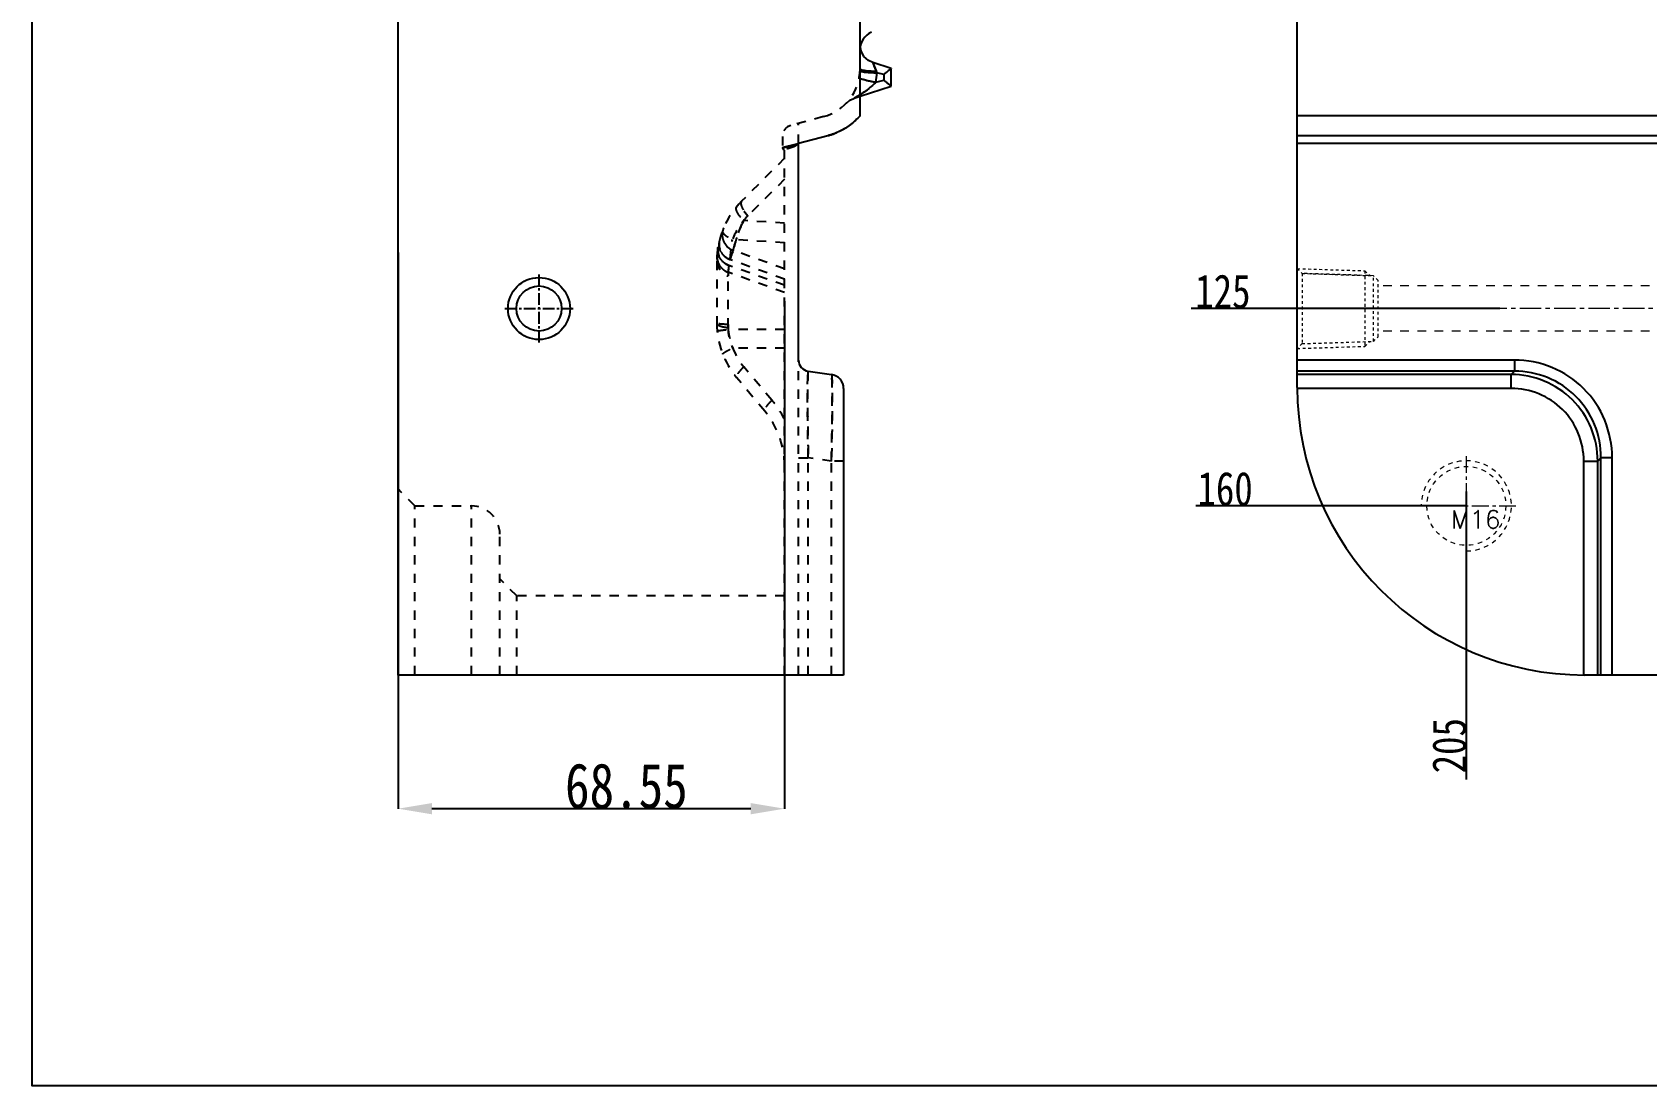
# Model space of a CAD drawing. Header units: millimetres. Extents: x 1572 to 4063, y -10865 to -3081.
# Drawn here: x 2308.2 to 2594.6, y -6716.4 to -6529.6 of the extents above; entities that cross this region are included whole.
import ezdxf

# ---------------------------------------------------------------- set-up
doc = ezdxf.new("R2010")
doc.units = ezdxf.units.MM
doc.header["$LTSCALE"] = 16.335
doc.header["$PDMODE"] = 3
doc.header["$PDSIZE"] = 0.3125
doc.linetypes.add('CENTER', pattern=[0.6, 0.375, -0.075, 0.075, -0.075])
doc.linetypes.add('HIDDEN', pattern=[0.2, 0.1, -0.1])
doc.layers.get('0').update_dxf_attribs({"linetype": 'CONTINUOUS'})
doc.layers.get('Defpoints').update_dxf_attribs({"linetype": 'CONTINUOUS'})
doc.layers.add('cool', color=153, linetype='HIDDEN', lineweight=9)
doc.layers.add('screw', color=33, linetype='CONTINUOUS', lineweight=13)
doc.layers.add('DEFAULT_2', color=8, linetype='HIDDEN')
doc.styles.get("Standard").update_dxf_attribs({"font": 'txt', "width": 0.8})
doc.styles.add('TXT', font='txt.shx', dxfattribs={"bigfont": 'gbcbig.shx'})
doc.dimstyles.new('ISO-25', dxfattribs={"dimtxt": 8, "dimasz": 6, "dimexe": 0, "dimexo": 0, "dimgap": 0, "dimtad": 1, "dimdsep": 46, "dimtxsty": 'Standard', "dimcen": 0, "dimclrd": 4, "dimclre": 4, "dimclrt": 6, "dimazin": 0, "dimtfac": 1, "dimtofl": 0, "dimtmove": 0, "dimatfit": 3, "dimfxl": 1, "dimarcsym": 0})

# ---------------------------------------------------------------- blocks, each defined once
blk = doc.blocks.new('*D176')
at = {"color": 4, "lineweight": -2, "transparency": 16777216}
for p, q in [((2373.11, -6568.67), (2373.11, -6667.3)), ((2441.66, -6577.26), (2441.66, -6667.3)), ((2435.66, -6667.3), (2379.11, -6667.3))]:
    blk.add_line(p, q, dxfattribs=at)
at = {"color": 4, "transparency": 16777216}
for points in [[(2379.11, -6666.3), (2379.11, -6668.3), (2373.11, -6667.3)], [(2435.66, -6666.3), (2435.66, -6668.3), (2441.66, -6667.3)]]:
    blk.add_solid(points, dxfattribs=at)
at = {"layer": 'Defpoints', "color": 0, "transparency": 16777216}
for p in [(2373.11, -6568.67), (2441.66, -6577.26), (2373.11, -6667.3)]:
    blk.add_point(p, dxfattribs=at)
at = {"color": 6, "transparency": 16777216, "insert": (2413.61, -6663.3), "char_height": 8, "attachment_point": 5}
blk.add_mtext('68.55', dxfattribs=at)
blk = doc.blocks.new('cool_jt_f12')
at = {"layer": 'cool', "ltscale": 0.3}
for p, q in [((0, 7.0785), (0.856, 6.2225)), ((0, 7.0785), (12, 6.7035)), ((0.856, 6.2225), (0.856, -6.2225)), ((13.5, 5.827375), (0.856, 6.2225)), ((0.856, 6.2225), (13.5, 5.827375)), ((12, 6.7035), (12.856, 5.8475)), ((12, 6.7035), (12, -6.7035)), ((14.327375, 5), (13.5, 5.827375)), ((13.5, -5.827375), (13.5, 5.827375)), ((14.327375, -5), (14.327375, 5)), ((13.5, -5.827375), (14.327375, -5)), ((0.856, -6.2225), (0, -7.0785)), ((0, -7.0785), (12, -6.7035)), ((0.856, -6.2225), (13.5, -5.827375)), ((12, -6.7035), (12.856, -5.8475))]:
    blk.add_line(p, q, dxfattribs=at)
blk = doc.blocks.new('147')
at = {"layer": 'cool', "ltscale": 0.932966}
for p, q in [((229.57, -3849.57), (-211.77, -3849.57)), ((229.57, -3857.57), (-211.77, -3857.57))]:
    blk.add_line(p, q, dxfattribs=at)
at = {"layer": 'cool', "color": 1, "linetype": 'CENTER', "ltscale": 0.621977}
blk.add_line((243.9, -3853.57), (-226.1, -3853.57), dxfattribs=at)
at = {"layer": 'cool', "ltscale": 0.932966}
blk.add_blockref('cool_jt_f12', (-226.1, -3853.57), dxfattribs=at)
blk = doc.blocks.new('screw_m16_g')
at = {"layer": 'screw', "color": 1, "linetype": 'CENTER', "ltscale": 0.497582}
for p, q in [((0, -8.8), (0, 8.8)), ((-8.8, 0), (8.8, 0))]:
    blk.add_line(p, q, dxfattribs=at)
at = {"layer": 'screw', "color": 33, "linetype": 'HIDDEN', "ltscale": 0.497582}
blk.add_circle((0, 0), 7, dxfattribs=at)
at = {"layer": 'screw', "color": 92, "linetype": 'HIDDEN', "ltscale": 0.497582}
blk.add_arc((0, 0), 8, 270, 180, dxfattribs=at)
at = {"layer": 'screw', "color": 6, "style": 'TXT'}
blk.add_text('M16', height=3.2, dxfattribs=at).set_placement((-2.72, -4))
blk = doc.blocks.new('*D253')
at = {"color": 4, "lineweight": -2, "transparency": 16777216}
blk.add_line((2568.51, -6578.59), (2513.81, -6578.59), dxfattribs=at)
at = {"layer": 'Defpoints', "color": 0, "transparency": 16777216}
for p in [(2767.59, -6453.59), (2525.01, -6578.59), (2568.51, -6578.59)]:
    blk.add_point(p, dxfattribs=at)
at = {"color": 6, "transparency": 16777216, "insert": (2519.41, -6575.59), "char_height": 6, "attachment_point": 5}
blk.add_mtext('125', dxfattribs=at)
blk = doc.blocks.new('*D254')
at = {"color": 4, "lineweight": -2, "transparency": 16777216}
blk.add_line((2562.59, -6613.59), (2514.61, -6613.59), dxfattribs=at)
at = {"layer": 'Defpoints', "color": 0, "transparency": 16777216}
for p in [(2767.59, -6453.59), (2525.01, -6613.59), (2562.59, -6613.59)]:
    blk.add_point(p, dxfattribs=at)
at = {"color": 6, "transparency": 16777216, "insert": (2519.81, -6610.59), "char_height": 6, "attachment_point": 5}
blk.add_mtext('160', dxfattribs=at)
blk = doc.blocks.new('*D256')
at = {"color": 4, "lineweight": -2, "transparency": 16777216}
blk.add_line((2562.59, -6611.05), (2562.59, -6662.13), dxfattribs=at)
at = {"layer": 'Defpoints', "color": 0, "transparency": 16777216}
for p in [(2767.59, -6453.59), (2562.59, -6611.05), (2562.59, -6650.13)]:
    blk.add_point(p, dxfattribs=at)
at = {"color": 6, "transparency": 16777216, "insert": (2559.59, -6656.13), "char_height": 6, "attachment_point": 5, "rotation": 90}
blk.add_mtext('205', dxfattribs=at)

msp = doc.modelspace()

# ---------------------------------------------------------------- linework, layer by layer
at = {"color": 7, "linetype": 'Continuous'}
for p, q in [((2373.113, -6643.588), (2373.114, -6263.588)), ((2455.049, -6544.42), (2455.049, -6263.588)), ((2532.593, -6592.588), (2532.593, -6314.588)), ((2456.563, -6534.609), (2455.753, -6533.868)), ((2457.341, -6534.979), (2456.563, -6534.609)), ((2460.576, -6536.03), (2457.341, -6534.979)), ((2459.266, -6537.073), (2458.057, -6536.789)), ((2459.266, -6537.073), (2459.266, -6538.113)), ((2460.576, -6539.156), (2460.576, -6536.03)), ((2455.049, -6540.952), (2460.576, -6539.156)), ((2457.848, -6538.447), (2459.266, -6538.113)), ((2600.26, -6544.42), (2532.593, -6544.42)), ((2449.315, -6547.942), (2444.137, -6549.33)), ((2600.561, -6547.942), (2532.593, -6547.942)), ((2444.137, -6587.725), (2444.137, -6549.33)), ((2600.832, -6549.33), (2532.593, -6549.33)), ((2571.126, -6587.725), (2532.593, -6587.725)), ((2571.126, -6587.725), (2571.126, -6589.706)), ((2445.859, -6589.706), (2449.985, -6590.286)), ((2571.126, -6589.706), (2532.593, -6589.706)), ((2570.546, -6590.286), (2532.593, -6590.286)), ((2570.546, -6590.286), (2571.126, -6589.706)), ((2570.546, -6592.761), (2570.546, -6590.286)), ((2452.137, -6592.761), (2452.137, -6643.588)), ((2570.546, -6592.761), (2532.593, -6592.761)), ((2583.42, -6643.588), (2583.42, -6605.635)), ((2583.42, -6605.635), (2585.895, -6605.635)), ((2585.895, -6605.635), (2586.475, -6605.055)), ((2585.895, -6643.588), (2585.895, -6605.635)), ((2586.475, -6643.588), (2586.475, -6605.055)), ((2588.456, -6605.055), (2586.475, -6605.055)), ((2588.456, -6643.588), (2588.456, -6605.055)), ((2452.131, -6643.588), (2373.113, -6643.588)), ((2733.258, -6643.588), (2583.593, -6643.588))]:
    msp.add_line(p, q, dxfattribs=at)
at = {"color": 1, "linetype": 'CENTER', "ltscale": 0.342088}
for p, q in [((2398.113, -6584.638), (2398.113, -6572.538)), ((2392.063, -6578.588), (2404.163, -6578.588))]:
    msp.add_line(p, q, dxfattribs=at)
msp.add_lwpolyline([(3074.571, -6716.432), (2308.233, -6716.432), (2308.233, -6191.938), (3074.571, -6191.938)], close=True)
at = {"color": 7, "linetype": 'Continuous'}
msp.add_lwpolyline([(2455.753, -6533.868), (2455.229, -6532.904), (2455.183, -6532.628)], dxfattribs=at)
for radius in [5.5, 4]:
    msp.add_circle((2398.113, -6578.588), radius, dxfattribs=at)
for centre, radius, start, end in [((2458.365, -6532.652), 3.317, 112.81477, 179.99989), ((2472.071, -6273.879), 263.28, 266.45793, 266.5742), ((2490.363, -5965.482), 572.22, 266.59112, 266.76348), ((2446.007, -6536.111), 12.069, 348.84335, 356.78376), ((2490.257, -6375.314), 166.321, 258.16861, 258.76335), ((2410.573, -6471.004), 82.644, 302.55781, 302.82097), ((2446.137, -6587.725), 2, 179.99989, 261.99989), ((2449.637, -6592.761), 2.5, 359.99989, 81.99989), ((2583.593, -6592.588), 51, 180, 270)]:
    msp.add_arc(centre, radius, start, end, dxfattribs=at)
for points, knots in [([(2455.805, -6536.656), (2455.617, -6536.645), (2455.362, -6536.62), (2455.104, -6536.616), (2455.037, -6536.603)], [0, 0, 0, 0, 0.7337039, 1, 1, 1, 1]), ([(2456.349, -6536.464), (2456.09, -6536.437), (2455.685, -6536.379), (2455.273, -6536.29), (2455.14, -6536.215)], [0, 0, 0, 0, 0.6305015, 1, 1, 1, 1]), ([(2457.973, -6536.552), (2457.836, -6536.55), (2457.293, -6536.536), (2456.751, -6536.505), (2456.349, -6536.464)], [0, 0, 0, 0, 0.2542724, 1, 1, 1, 1]), ([(2457.973, -6536.552), (2457.894, -6536.365), (2457.786, -6536.087), (2457.639, -6535.732), (2457.54, -6535.497), (2457.461, -6535.296), (2457.406, -6535.15), (2457.376, -6535.065), (2457.354, -6535.016), (2457.352, -6535), (2457.338, -6534.977), (2457.341, -6534.979)], [0, 0, 0, 0, 0.3592587, 0.5270467, 0.6796508, 0.8103455, 0.9119907, 0.9496095, 0.9773214, 0.9943673, 1, 1, 1, 1]), ([(2460.576, -6536.03), (2460.575, -6536.033), (2460.561, -6536.039), (2460.541, -6536.061), (2460.502, -6536.09), (2460.427, -6536.151), (2460.305, -6536.246), (2460.135, -6536.381), (2459.939, -6536.539), (2459.649, -6536.775), (2459.42, -6536.95), (2459.266, -6537.073)], [0, 0, 0, 0, 0.0061482, 0.0243289, 0.0536537, 0.0930807, 0.1978661, 0.3302615, 0.4823607, 0.6476427, 1, 1, 1, 1]), ([(2456.156, -6538.102), (2456.031, -6538.075), (2455.656, -6537.995), (2455.28, -6537.914), (2455.031, -6537.851)], [0, 0, 0, 0, 0.3318564, 1, 1, 1, 1]), ([(2457.848, -6538.447), (2457.666, -6538.646), (2457.183, -6539.116), (2456.361, -6539.798), (2455.699, -6540.243), (2455.368, -6540.456)], [0, 0, 0, 0, 0.2535439, 0.630382, 1, 1, 1, 1]), ([(2460.576, -6539.156), (2460.583, -6539.168), (2460.502, -6539.086), (2460.452, -6539.061), (2460.299, -6538.934), (2460.136, -6538.807), (2459.939, -6538.646), (2459.648, -6538.413), (2459.419, -6538.236), (2459.266, -6538.113)], [0, 0, 0, 0, 0.0244525, 0.0933218, 0.1983251, 0.330655, 0.4826564, 0.6481449, 1, 1, 1, 1]), ([(2455.049, -6544.42), (2454.538, -6544.982), (2453.42, -6546), (2451.484, -6547.209), (2450.058, -6547.744), (2449.315, -6547.942)], [0, 0, 0, 0, 0.3344149, 0.6615054, 1, 1, 1, 1]), ([(2588.456, -6605.055), (2588.456, -6602.799), (2587.57, -6598.237), (2583.722, -6592.459), (2577.944, -6588.611), (2573.382, -6587.725), (2571.126, -6587.725)], [0, 0, 0, 0, 0.250027, 0.5000014, 0.749976, 1, 1, 1, 1]), ([(2585.895, -6605.635), (2585.889, -6603.638), (2585.091, -6599.604), (2581.679, -6594.499), (2576.574, -6591.089), (2572.542, -6590.292), (2570.546, -6590.286)], [0, 0, 0, 0, 0.2500793, 0.5001245, 0.7500506, 1, 1, 1, 1]), ([(2586.475, -6605.055), (2586.48, -6603.055), (2585.706, -6599.009), (2582.301, -6593.882), (2577.174, -6590.476), (2573.127, -6589.701), (2571.126, -6589.706)], [0, 0, 0, 0, 0.2499897, 0.4999306, 0.7498971, 1, 1, 1, 1]), ([(2583.42, -6605.635), (2583.42, -6603.958), (2582.761, -6600.568), (2579.902, -6596.277), (2575.61, -6593.419), (2572.222, -6592.761), (2570.546, -6592.761)], [0, 0, 0, 0, 0.2501019, 0.5001254, 0.7500287, 1, 1, 1, 1])]:
    msp.add_open_spline(points, degree=3, knots=knots, dxfattribs=at)
msp.add_open_spline([(2458.057, -6536.789), (2458.031, -6536.709), (2457.999, -6536.632), (2457.973, -6536.552)], degree=3, dxfattribs=at)
at = {"layer": 'DEFAULT_2', "color": 8, "linetype": 'HIDDEN'}
for p, q in [((2455.183, -6532.628), (2455.049, -6531.824)), ((2452.623, -6542.156), (2453.231, -6541.656)), ((2454.023, -6541.285), (2455.049, -6540.952)), ((2448.568, -6544.558), (2442.77, -6546.112)), ((2444.137, -6549.33), (2444.137, -6545.745)), ((2441.28, -6548.053), (2441.28, -6550.072)), ((2441.659, -6643.588), (2441.66, -6550.363)), ((2441.66, -6551.944), (2434.053, -6559.551)), ((2441.66, -6555.65), (2435.148, -6562.162)), ((2441.659, -6563.434), (2434.405, -6562.976)), ((2441.659, -6566.934), (2432.429, -6566.351)), ((2441.659, -6571.546), (2432.569, -6568.288)), ((2429.66, -6570.157), (2429.66, -6581.207)), ((2441.659, -6574.473), (2431.794, -6570.961)), ((2441.659, -6573.37), (2432.009, -6569.935)), ((2431.633, -6581.959), (2431.633, -6572.523)), ((2441.659, -6575.752), (2431.658, -6572.167)), ((2441.659, -6582.299), (2431.683, -6582.299)), ((2441.659, -6585.6), (2432.467, -6585.6)), ((2439.422, -6594.857), (2434.441, -6588.92)), ((2444.137, -6643.588), (2444.137, -6587.725)), ((2438.15, -6596.785), (2433.169, -6590.848)), ((2532.593, -6592.588), (2532.593, -6592.588)), ((2444.137, -6605.055), (2445.859, -6605.055)), ((2449.985, -6605.635), (2445.859, -6605.055)), ((2445.859, -6643.588), (2445.859, -6605.055)), ((2452.137, -6605.635), (2449.985, -6605.635)), ((2449.985, -6643.588), (2449.985, -6605.635)), ((2376.113, -6613.588), (2373.113, -6610.588)), ((2376.113, -6613.588), (2386.159, -6613.588)), ((2376.113, -6643.588), (2376.113, -6613.588)), ((2386.159, -6643.588), (2386.159, -6613.588)), ((2391.159, -6643.588), (2391.159, -6618.588)), ((2394.159, -6629.558), (2391.159, -6626.558)), ((2441.659, -6629.558), (2394.159, -6629.558)), ((2394.159, -6643.588), (2394.159, -6629.558)), ((2583.593, -6643.588), (2583.593, -6643.588))]:
    msp.add_line(p, q, dxfattribs=at)
msp.add_lwpolyline([(2453.231, -6541.656), (2453.938, -6541.314), (2454.023, -6541.286)], dxfattribs=at)
for centre, radius, start, end in [((2446.305, -6536.112), 8.743, 284.99989, 359.99427), ((2490.254, -5967.485), 570.214, 266.59017, 266.76313), ((2490.178, -6375.719), 165.908, 258.16675, 258.76301), ((2446.084, -6536.348), 12.055, 299.62017, 307.09891), ((2445.888, -6536.074), 12.392, 307.05653, 317.66557), ((2443.29, -6548.053), 2.01, 104.99989, 179.99989), ((2446.315, -6536.691), 11.645, 284.93401, 285.32014), ((2446.33, -6536.736), 11.597, 285.30711, 295.97824), ((2446.399, -6536.891), 11.427, 296.00833, 299.59144), ((2441.582, -6550.072), 0.301, 179.99988, 284.99989), ((2436.402, -6530.745), 20.31, 286.76043, 287.86966), ((2444.75, -6549.223), 1.228, 194.09041, 199.31535), ((2444.66, -6570.157), 15, 134.99989, 179.99989), ((2443.634, -6570.647), 12.001, 135.00068, 159.02181), ((2433.466, -6565.457), 2.86, 157.2243, 159.17404), ((2433.027, -6567.114), 2.995, 208.28929, 229.15734), ((2433.58, -6565.474), 2.98, 203.84691, 208.99596), ((2433.621, -6565.448), 3.028, 209.05047, 249.68056), ((2443.633, -6572.934), 12, 157.2223, 176.33882), ((2439.306, -6572.52), 7.673, 168.27425, 180.01964), ((2439.812, -6572.8), 8.178, 175.56472, 180.00798), ((2444.66, -6581.207), 15, 179.99989, 219.99989), ((2439.434, -6581.419), 7.801, 180.00523, 186.47623), ((2443.632, -6581.207), 11.999, 185.21874, 220.00174), ((2426.659, -6606.427), 15, 359.99989, 39.99989), ((2425.593, -6606.454), 18.048, 27.10171, 39.98248), ((2425.628, -6606.431), 18.007, 27.08682, 39.99736), ((2386.159, -6618.588), 5, 359.99989, 89.99989)]:
    msp.add_arc(centre, radius, start, end, dxfattribs=at)
for points, knots in [([(2456.339, -6536.689), (2456.15, -6536.677), (2455.886, -6536.661), (2455.558, -6536.641), (2455.371, -6536.628), (2455.226, -6536.62), (2455.136, -6536.611), (2455.08, -6536.609), (2455.059, -6536.603), (2455.034, -6536.609), (2455.035, -6536.603)], [0, 0, 0, 0, 0.4326223, 0.6088401, 0.7534779, 0.8637805, 0.9405234, 0.9668288, 0.9853679, 1, 1, 1, 1]), ([(2455.14, -6536.215), (2455.135, -6536.213), (2455.092, -6536.187), (2455.049, -6536.153), (2455.049, -6536.112)], [0, 0, 0, 0, 0.1035676, 1, 1, 1, 1]), ([(2455.14, -6536.215), (2455.126, -6536.207), (2455.087, -6536.184), (2455.049, -6536.143), (2455.049, -6536.112)], [0, 0, 0, 0, 0.3429718, 1, 1, 1, 1]), ([(2457.973, -6536.552), (2457.835, -6536.55), (2457.293, -6536.536), (2456.751, -6536.505), (2456.349, -6536.464)], [0, 0, 0, 0, 0.2547021, 1, 1, 1, 1]), ([(2457.341, -6534.979), (2457.344, -6534.98), (2457.346, -6534.996), (2457.36, -6535.019), (2457.374, -6535.064), (2457.407, -6535.152), (2457.458, -6535.296), (2457.54, -6535.497), (2457.64, -6535.732), (2457.786, -6536.087), (2457.894, -6536.365), (2457.973, -6536.552)], [0, 0, 0, 0, 0.0060018, 0.0230755, 0.0506337, 0.0880603, 0.1892643, 0.3199031, 0.4729204, 0.6409264, 1, 1, 1, 1]), ([(2456.156, -6538.101), (2455.972, -6538.063), (2455.712, -6538.007), (2455.392, -6537.936), (2455.208, -6537.895), (2455.071, -6537.86), (2454.964, -6537.837), (2454.922, -6537.817), (2454.882, -6537.811), (2454.883, -6537.805)], [0, 0, 0, 0, 0.4321946, 0.6082426, 0.7527565, 0.862997, 0.9397602, 0.9847574, 1, 1, 1, 1]), ([(2455.031, -6537.851), (2455.009, -6537.846), (2454.972, -6537.836), (2454.922, -6537.823), (2454.901, -6537.813), (2454.883, -6537.808), (2454.883, -6537.805)], [0, 0, 0, 0, 0.4413302, 0.7512167, 0.9348866, 1, 1, 1, 1]), ([(2455.031, -6537.851), (2455.009, -6537.846), (2454.972, -6537.836), (2454.922, -6537.823), (2454.901, -6537.813), (2454.883, -6537.808), (2454.883, -6537.805)], [0, 0, 0, 0, 0.4413302, 0.7512167, 0.9348866, 1, 1, 1, 1]), ([(2455.368, -6540.456), (2455.812, -6540.171), (2456.471, -6539.72), (2457.277, -6539.021), (2457.668, -6538.649), (2457.848, -6538.447)], [0, 0, 0, 0, 0.4944807, 0.7464549, 1, 1, 1, 1]), ([(2460.576, -6539.156), (2460.583, -6539.168), (2460.502, -6539.086), (2460.452, -6539.061), (2460.299, -6538.934), (2460.136, -6538.807), (2459.939, -6538.646), (2459.648, -6538.413), (2459.419, -6538.236), (2459.266, -6538.113)], [0, 0, 0, 0, 0.0244525, 0.0933218, 0.1983251, 0.330655, 0.4826564, 0.6481449, 1, 1, 1, 1]), ([(2460.576, -6539.156), (2460.583, -6539.168), (2460.502, -6539.086), (2460.452, -6539.061), (2460.299, -6538.934), (2460.136, -6538.807), (2459.939, -6538.646), (2459.648, -6538.413), (2459.419, -6538.236), (2459.266, -6538.113)], [0, 0, 0, 0, 0.0244525, 0.0933218, 0.1983251, 0.330655, 0.4826564, 0.6481449, 1, 1, 1, 1]), ([(2460.576, -6539.156), (2460.583, -6539.168), (2460.502, -6539.086), (2460.452, -6539.061), (2460.299, -6538.934), (2460.136, -6538.807), (2459.939, -6538.646), (2459.648, -6538.413), (2459.419, -6538.236), (2459.266, -6538.113)], [0, 0, 0, 0, 0.0244525, 0.0933218, 0.1983251, 0.330655, 0.4826564, 0.6481449, 1, 1, 1, 1]), ([(2460.576, -6539.156), (2460.583, -6539.168), (2460.502, -6539.086), (2460.452, -6539.061), (2460.299, -6538.934), (2460.136, -6538.807), (2459.939, -6538.646), (2459.648, -6538.413), (2459.419, -6538.236), (2459.266, -6538.113)], [0, 0, 0, 0, 0.0244525, 0.0933218, 0.1983251, 0.330655, 0.4826564, 0.6481449, 1, 1, 1, 1]), ([(2460.576, -6539.156), (2460.583, -6539.168), (2460.502, -6539.086), (2460.452, -6539.061), (2460.299, -6538.934), (2460.136, -6538.807), (2459.939, -6538.646), (2459.648, -6538.413), (2459.419, -6538.236), (2459.266, -6538.113)], [0, 0, 0, 0, 0.0244525, 0.0933218, 0.1983251, 0.330655, 0.4826564, 0.6481449, 1, 1, 1, 1]), ([(2460.576, -6539.156), (2460.583, -6539.168), (2460.502, -6539.086), (2460.452, -6539.061), (2460.299, -6538.934), (2460.136, -6538.807), (2459.939, -6538.646), (2459.648, -6538.413), (2459.419, -6538.236), (2459.266, -6538.113)], [0, 0, 0, 0, 0.0244525, 0.0933218, 0.1983251, 0.330655, 0.4826564, 0.6481449, 1, 1, 1, 1]), ([(2455.048, -6540.661), (2454.944, -6540.728), (2454.733, -6540.861), (2454.452, -6541.034), (2454.172, -6541.188), (2454.104, -6541.235), (2454.011, -6541.289), (2454.023, -6541.285)], [0, 0, 0, 0, 0.3109394, 0.6090716, 0.878189, 0.9682567, 1, 1, 1, 1]), ([(2455.048, -6540.661), (2454.944, -6540.728), (2454.733, -6540.861), (2454.452, -6541.034), (2454.172, -6541.188), (2454.104, -6541.235), (2454.011, -6541.289), (2454.023, -6541.285)], [0, 0, 0, 0, 0.3109394, 0.6090716, 0.878189, 0.9682567, 1, 1, 1, 1]), ([(2455.048, -6540.661), (2454.944, -6540.728), (2454.733, -6540.861), (2454.452, -6541.034), (2454.172, -6541.188), (2454.104, -6541.235), (2454.011, -6541.289), (2454.023, -6541.285)], [0, 0, 0, 0, 0.3109394, 0.6090716, 0.878189, 0.9682567, 1, 1, 1, 1]), ([(2455.048, -6540.661), (2454.944, -6540.728), (2454.733, -6540.861), (2454.452, -6541.034), (2454.172, -6541.188), (2454.104, -6541.235), (2454.011, -6541.289), (2454.023, -6541.285)], [0, 0, 0, 0, 0.3109394, 0.6090716, 0.878189, 0.9682567, 1, 1, 1, 1]), ([(2455.048, -6540.661), (2454.944, -6540.728), (2454.733, -6540.861), (2454.452, -6541.034), (2454.172, -6541.188), (2454.104, -6541.235), (2454.011, -6541.289), (2454.023, -6541.285)], [0, 0, 0, 0, 0.3109394, 0.6090716, 0.878189, 0.9682567, 1, 1, 1, 1]), ([(2455.048, -6540.661), (2454.944, -6540.728), (2454.733, -6540.861), (2454.452, -6541.034), (2454.172, -6541.188), (2454.104, -6541.235), (2454.011, -6541.289), (2454.023, -6541.285)], [0, 0, 0, 0, 0.3109394, 0.6090716, 0.878189, 0.9682567, 1, 1, 1, 1]), ([(2455.048, -6540.661), (2454.944, -6540.728), (2454.733, -6540.861), (2454.452, -6541.034), (2454.172, -6541.188), (2454.104, -6541.235), (2454.011, -6541.289), (2454.023, -6541.285)], [0, 0, 0, 0, 0.3109394, 0.6090716, 0.878189, 0.9682567, 1, 1, 1, 1]), ([(2454.023, -6541.285), (2454.043, -6541.278), (2454.099, -6541.229), (2454.224, -6541.164), (2454.391, -6541.064), (2454.646, -6540.917), (2454.972, -6540.711), (2455.234, -6540.542), (2455.368, -6540.456)], [0, 0, 0, 0, 0.0387995, 0.1387982, 0.2683053, 0.407786, 0.6979783, 1, 1, 1, 1]), ([(2441.28, -6550.072), (2441.28, -6550.068), (2441.303, -6550.071), (2441.326, -6550.057), (2441.383, -6550.048), (2441.453, -6550.029), (2441.546, -6550.008), (2441.706, -6549.969), (2441.948, -6549.91), (2442.284, -6549.829), (2442.673, -6549.735), (2443.105, -6549.633), (2443.405, -6549.56), (2443.56, -6549.522)], [0, 0, 0, 0, 0.0046957, 0.0185864, 0.0415331, 0.0733949, 0.1139698, 0.1628594, 0.2838326, 0.4326327, 0.6049679, 0.7960754, 1, 1, 1, 1]), ([(2442.642, -6549.743), (2442.454, -6549.788), (2442.188, -6549.852), (2441.857, -6549.933), (2441.659, -6549.98), (2441.503, -6550.018), (2441.397, -6550.042), (2441.337, -6550.058), (2441.306, -6550.063), (2441.293, -6550.071), (2441.28, -6550.07), (2441.28, -6550.072)], [0, 0, 0, 0, 0.4134782, 0.5857005, 0.7310516, 0.847079, 0.9314361, 0.961247, 0.9826767, 0.9956265, 1, 1, 1, 1]), ([(2443.627, -6549.714), (2443.495, -6549.77), (2443.237, -6549.87), (2442.863, -6550.001), (2442.526, -6550.11), (2442.235, -6550.2), (2442.026, -6550.261), (2441.888, -6550.3), (2441.808, -6550.322), (2441.748, -6550.34), (2441.699, -6550.349), (2441.679, -6550.362), (2441.66, -6550.36), (2441.66, -6550.363)], [0, 0, 0, 0, 0.208059, 0.4005993, 0.5730145, 0.7209412, 0.8404342, 0.8884719, 0.9282385, 0.9594533, 0.9819115, 0.9954624, 1, 1, 1, 1]), ([(2442.634, -6550.075), (2442.71, -6550.05), (2443.044, -6549.94), (2443.376, -6549.821), (2443.626, -6549.714)], [0, 0, 0, 0, 0.2274215, 1, 1, 1, 1]), ([(2443.56, -6549.522), (2443.48, -6549.542), (2443.174, -6549.617), (2442.868, -6549.689), (2442.642, -6549.743)], [0, 0, 0, 0, 0.2615425, 1, 1, 1, 1]), ([(2444.137, -6549.33), (2444.088, -6549.348), (2443.898, -6549.418), (2443.706, -6549.487), (2443.56, -6549.522)], [0, 0, 0, 0, 0.2581867, 1, 1, 1, 1]), ([(2443.56, -6549.522), (2443.607, -6549.511), (2443.802, -6549.455), (2443.992, -6549.383), (2444.137, -6549.33)], [0, 0, 0, 0, 0.2377335, 1, 1, 1, 1]), ([(2443.626, -6549.714), (2443.605, -6549.669), (2443.582, -6549.605), (2443.564, -6549.54), (2443.56, -6549.522)], [0, 0, 0, 0, 0.7286846, 1, 1, 1, 1]), ([(2444.076, -6549.43), (2444.013, -6549.493), (2443.864, -6549.594), (2443.708, -6549.679), (2443.627, -6549.714)], [0, 0, 0, 0, 0.5054175, 1, 1, 1, 1]), ([(2434.053, -6559.551), (2433.952, -6559.651), (2433.895, -6559.919), (2433.96, -6560.269), (2434.129, -6560.753), (2434.516, -6561.409), (2434.916, -6561.907), (2435.148, -6562.162)], [0, 0, 0, 0, 0.1430836, 0.2414161, 0.3603993, 0.6543726, 1, 1, 1, 1]), ([(2433.92, -6559.957), (2433.919, -6559.915), (2433.924, -6559.772), (2433.98, -6559.623), (2434.053, -6559.551)], [0, 0, 0, 0, 0.2884937, 1, 1, 1, 1]), ([(2432.569, -6568.288), (2432.62, -6568.066), (2433.057, -6566.244), (2433.666, -6564.448), (2434.405, -6562.976)], [0, 0, 0, 0, 0.1210801, 1, 1, 1, 1]), ([(2434.405, -6562.976), (2434.108, -6563.568), (2433.362, -6565.293), (2432.839, -6567.104), (2432.569, -6568.288)], [0, 0, 0, 0, 0.3528405, 1, 1, 1, 1]), ([(2433.124, -6560.569), (2433.038, -6560.673), (2433.009, -6560.932), (2433.102, -6561.258), (2433.307, -6561.706), (2433.735, -6562.302), (2434.161, -6562.748), (2434.405, -6562.976)], [0, 0, 0, 0, 0.1411827, 0.2388148, 0.3573474, 0.6515907, 1, 1, 1, 1]), ([(2433.081, -6560.634), (2433.07, -6560.656), (2433.027, -6560.761), (2433.025, -6560.878), (2433.036, -6560.965)], [0, 0, 0, 0, 0.2247158, 1, 1, 1, 1]), ([(2433.036, -6560.965), (2433.053, -6561.111), (2433.167, -6561.438), (2433.589, -6562.145), (2434.052, -6562.647), (2434.405, -6562.976)], [0, 0, 0, 0, 0.1794721, 0.4128902, 1, 1, 1, 1]), ([(2434.505, -6561.353), (2434.552, -6561.421), (2434.751, -6561.702), (2434.972, -6561.968), (2435.148, -6562.162)], [0, 0, 0, 0, 0.2404609, 1, 1, 1, 1]), ([(2435.148, -6562.162), (2435.088, -6562.096), (2434.86, -6561.837), (2434.649, -6561.564), (2434.505, -6561.353)], [0, 0, 0, 0, 0.2575701, 1, 1, 1, 1]), ([(2430.829, -6564.35), (2430.676, -6564.715), (2430.518, -6565.518), (2430.781, -6566.714), (2431.492, -6567.715), (2432.194, -6568.148), (2432.569, -6568.288)], [0, 0, 0, 0, 0.2483981, 0.4977582, 0.7484433, 1, 1, 1, 1]), ([(2430.654, -6564.787), (2430.616, -6564.886), (2430.679, -6565.089), (2430.847, -6565.306), (2431.15, -6565.602), (2431.679, -6565.966), (2432.159, -6566.223), (2432.429, -6566.351)], [0, 0, 0, 0, 0.1281572, 0.2222998, 0.3394921, 0.6379038, 1, 1, 1, 1]), ([(2429.86, -6567.715), (2429.751, -6568.371), (2430.02, -6569.815), (2431.16, -6570.731), (2431.794, -6570.961)], [0, 0, 0, 0, 0.4968316, 1, 1, 1, 1]), ([(2430.129, -6566.432), (2430.041, -6566.779), (2429.993, -6567.515), (2430.33, -6568.566), (2431.025, -6569.432), (2431.667, -6569.809), (2432.009, -6569.935)], [0, 0, 0, 0, 0.247874, 0.4969383, 0.7477601, 1, 1, 1, 1]), ([(2430.388, -6568.532), (2430.218, -6568.215), (2429.993, -6567.514), (2430.041, -6566.779), (2430.129, -6566.432)], [0, 0, 0, 0, 0.5011976, 1, 1, 1, 1]), ([(2432.009, -6569.935), (2432.023, -6569.781), (2432.135, -6568.584), (2432.276, -6567.388), (2432.429, -6566.351)], [0, 0, 0, 0, 0.1280586, 1, 1, 1, 1]), ([(2432.009, -6569.935), (2432.023, -6569.781), (2432.135, -6568.584), (2432.276, -6567.388), (2432.429, -6566.351)], [0, 0, 0, 0, 0.1280497, 1, 1, 1, 1]), ([(2429.69, -6569.199), (2429.65, -6569.821), (2429.995, -6571.132), (2431.067, -6571.954), (2431.658, -6572.167)], [0, 0, 0, 0, 0.4978835, 1, 1, 1, 1]), ([(2429.66, -6570.157), (2429.66, -6570.414), (2429.759, -6570.94), (2430.325, -6571.891), (2431.091, -6572.357), (2431.633, -6572.523)], [0, 0, 0, 0, 0.2352916, 0.4791628, 1, 1, 1, 1]), ([(2429.66, -6570.157), (2429.66, -6570.725), (2430.06, -6571.907), (2431.077, -6572.611), (2431.633, -6572.801)], [0, 0, 0, 0, 0.4911874, 1, 1, 1, 1]), ([(2429.66, -6581.207), (2429.66, -6581.299), (2429.775, -6581.446), (2429.98, -6581.573), (2430.324, -6581.724), (2430.881, -6581.864), (2431.365, -6581.933), (2431.633, -6581.959)], [0, 0, 0, 0, 0.1261467, 0.2190834, 0.335175, 0.633074, 1, 1, 1, 1]), ([(2431.633, -6581.419), (2431.367, -6581.412), (2430.89, -6581.393), (2430.333, -6581.353), (2429.99, -6581.312), (2429.816, -6581.28), (2429.718, -6581.255), (2429.66, -6581.223), (2429.66, -6581.207)], [0, 0, 0, 0, 0.3999444, 0.7168068, 0.8342403, 0.9208494, 0.9754408, 1, 1, 1, 1]), ([(2429.722, -6582.572), (2429.721, -6582.559), (2429.79, -6582.549), (2429.871, -6582.522), (2430.051, -6582.496), (2430.275, -6582.462), (2430.564, -6582.425), (2431.038, -6582.367), (2431.418, -6582.326), (2431.683, -6582.299)], [0, 0, 0, 0, 0.0193218, 0.0723505, 0.1586874, 0.2766348, 0.4234433, 0.5961247, 1, 1, 1, 1]), ([(2430.601, -6581.789), (2430.678, -6581.808), (2431.019, -6581.885), (2431.365, -6581.933), (2431.633, -6581.959)], [0, 0, 0, 0, 0.2283039, 1, 1, 1, 1]), ([(2431.633, -6581.959), (2431.633, -6582.268), (2431.703, -6583.518), (2432.062, -6584.75), (2432.467, -6585.6)], [0, 0, 0, 0, 0.2470335, 1, 1, 1, 1]), ([(2430.701, -6586.699), (2430.692, -6586.677), (2430.716, -6586.606), (2430.862, -6586.459), (2431.203, -6586.228), (2431.765, -6585.925), (2432.215, -6585.713), (2432.467, -6585.6)], [0, 0, 0, 0, 0.0337285, 0.0921767, 0.2969494, 0.6092434, 1, 1, 1, 1]), ([(2434.441, -6588.92), (2434.226, -6589.125), (2433.848, -6589.512), (2433.449, -6590.002), (2433.236, -6590.357), (2433.135, -6590.583), (2433.111, -6590.779), (2433.169, -6590.848)], [0, 0, 0, 0, 0.3729983, 0.6775516, 0.7949874, 0.8867725, 1, 1, 1, 1]), ([(2445.859, -6605.055), (2445.841, -6604.055), (2445.81, -6602.092), (2445.775, -6599.241), (2445.753, -6596.612), (2445.746, -6594.609), (2445.748, -6593.195), (2445.754, -6592.302), (2445.762, -6591.533), (2445.774, -6590.896), (2445.789, -6590.397), (2445.805, -6590.066), (2445.82, -6589.877), (2445.832, -6589.783), (2445.84, -6589.738), (2445.852, -6589.705), (2445.859, -6589.706)], [0, 0, 0, 0, 0.1953769, 0.3834949, 0.5569493, 0.7088582, 0.7747883, 0.8331373, 0.8833651, 0.9249785, 0.9576373, 0.9810631, 0.9892604, 0.9951146, 0.9986447, 1, 1, 1, 1]), ([(2445.859, -6589.706), (2445.852, -6589.705), (2445.84, -6589.738), (2445.832, -6589.783), (2445.82, -6589.877), (2445.805, -6590.065), (2445.789, -6590.396), (2445.774, -6590.895), (2445.762, -6591.532), (2445.754, -6592.3), (2445.748, -6593.193), (2445.746, -6594.607), (2445.753, -6596.61), (2445.775, -6599.239), (2445.81, -6602.091), (2445.841, -6604.054), (2445.859, -6605.055)], [0, 0, 0, 0, 0.0013535, 0.004879, 0.0107272, 0.0189184, 0.0423267, 0.0749517, 0.1165462, 0.1667439, 0.2250728, 0.2909854, 0.4428774, 0.6163388, 0.8045606, 1, 1, 1, 1]), ([(2449.985, -6605.635), (2450.007, -6604.637), (2450.046, -6602.679), (2450.089, -6599.837), (2450.117, -6597.216), (2450.126, -6595.219), (2450.123, -6593.808), (2450.117, -6592.915), (2450.106, -6592.144), (2450.091, -6591.503), (2450.072, -6590.999), (2450.052, -6590.663), (2450.033, -6590.469), (2450.019, -6590.373), (2450.007, -6590.319), (2449.994, -6590.287), (2449.985, -6590.286)], [0, 0, 0, 0, 0.1948992, 0.3824218, 0.5552096, 0.7066559, 0.7724706, 0.8308159, 0.8811379, 0.9229861, 0.9559841, 0.9798646, 0.9883256, 0.9944636, 0.9983013, 1, 1, 1, 1]), ([(2449.985, -6590.286), (2449.994, -6590.287), (2450.007, -6590.32), (2450.019, -6590.373), (2450.033, -6590.469), (2450.052, -6590.664), (2450.072, -6590.999), (2450.091, -6591.504), (2450.106, -6592.146), (2450.117, -6592.918), (2450.123, -6593.812), (2450.126, -6595.223), (2450.117, -6597.22), (2450.089, -6599.839), (2450.046, -6602.68), (2450.007, -6604.637), (2449.985, -6605.635)], [0, 0, 0, 0, 0.0016997, 0.0055398, 0.0116816, 0.0201483, 0.0440517, 0.077094, 0.118986, 0.1693788, 0.2277714, 0.2936242, 0.4450614, 0.6177686, 0.8051423, 1, 1, 1, 1]), ([(2439.422, -6594.857), (2439.207, -6595.061), (2438.83, -6595.448), (2438.43, -6595.939), (2438.218, -6596.294), (2438.116, -6596.52), (2438.092, -6596.716), (2438.15, -6596.785)], [0, 0, 0, 0, 0.372999, 0.6775529, 0.7949887, 0.8867737, 1, 1, 1, 1])]:
    msp.add_open_spline(points, degree=3, knots=knots, dxfattribs=at)
for points in [[(2457.973, -6536.552), (2457.999, -6536.631), (2458.031, -6536.709), (2458.057, -6536.789)], [(2443.592, -6549.629), (2443.602, -6549.658), (2443.613, -6549.686), (2443.626, -6549.714)], [(2444.075, -6549.431), (2444.103, -6549.403), (2444.137, -6549.37), (2444.137, -6549.33)], [(2433.124, -6560.569), (2433.108, -6560.589), (2433.093, -6560.611), (2433.081, -6560.634)], [(2430.793, -6564.44), (2430.664, -6564.78), (2430.598, -6565.151), (2430.602, -6565.515)], [(2430.602, -6565.515), (2430.606, -6565.912), (2430.694, -6566.315), (2430.854, -6566.679)], [(2429.955, -6569.055), (2429.821, -6568.628), (2429.787, -6568.157), (2429.86, -6567.715)], [(2429.69, -6569.199), (2429.663, -6569.618), (2429.731, -6570.051), (2429.882, -6570.442)], [(2429.882, -6570.442), (2430.034, -6570.835), (2430.278, -6571.201), (2430.58, -6571.494)], [(2430.648, -6570.218), (2430.334, -6569.894), (2430.09, -6569.486), (2429.955, -6569.055)], [(2430.58, -6571.494), (2430.884, -6571.789), (2431.26, -6572.024), (2431.658, -6572.167)], [(2431.794, -6570.961), (2431.366, -6570.805), (2430.965, -6570.545), (2430.648, -6570.218)], [(2432.009, -6569.935), (2431.667, -6569.809), (2431.343, -6569.618), (2431.068, -6569.38)], [(2430.701, -6586.699), (2430.695, -6586.683), (2430.697, -6586.665), (2430.703, -6586.65)]]:
    msp.add_open_spline(points, degree=3, dxfattribs=at)

# ---------------------------------------------------------------- block references
msp.add_blockref('147', (2758.697, -2725.022))
at = {"layer": 'screw'}
msp.add_blockref('screw_m16_g', (2562.593, -6613.588), dxfattribs=at)

# ---------------------------------------------------------------- dimensions: what is measured, and where the dimension line sits
for feature_location, offset, dtype, picture, middle in [((2568.515, -6578.588), (-43.501, 0), 0, '*D253', (2519.414, -6575.588)), ((2562.593, -6613.588), (-37.579, 0), 0, '*D254', (2519.814, -6610.588)), ((2562.593, -6611.045), (0, -39.081), 1, '*D256', (2559.593, -6656.126))]:
    dim = msp.add_ordinate_dim(feature_location=feature_location, offset=offset, dtype=dtype, origin=(2767.593, -6453.588), dimstyle='ISO-25', override={"dimtxt": 6, "dimfxl": 1.25})
    dim.commit()
    dim.dimension.update_dxf_attribs({"geometry": picture, "text_midpoint": middle})
dim = msp.add_linear_dim(base=(2373.113, -6667.301), p1=(2441.659, -6577.255), p2=(2373.113, -6568.674), dimstyle='ISO-25', override={"dimfxl": 1.25})
dim.commit()
dim.dimension.update_dxf_attribs({"geometry": '*D176', "text_midpoint": (2413.606, -6667.301), "dimtype": 160})

doc.saveas('drawing.dxf')
